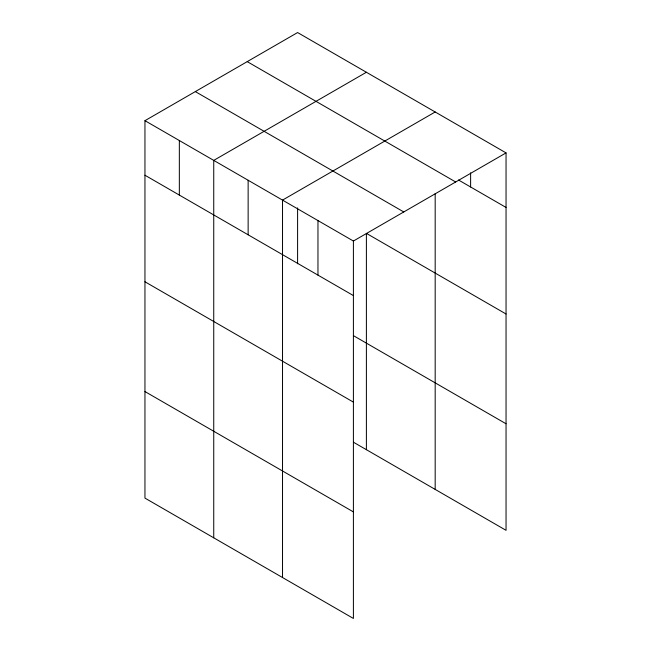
<?xml version="1.0" encoding="UTF-8"?>
<svg xmlns="http://www.w3.org/2000/svg" width="651" height="651" viewBox="0 0 651 651"><rect width="100%" height="100%" fill="white"/><g stroke="black" fill="none" stroke-linecap="round" stroke-linejoin="round"><path stroke-width="0.98" d="M435.177 193.664L435.177 489.397M144.953 120.679L353.403 241.033L353.403 618.45L144.953 498.105L144.953 120.679L297.597 32.55L506.047 152.895L506.047 530.321L353.493 442.241M366.391 72.261L213.74 160.398L213.74 537.816M435.177 111.98L282.526 200.109L282.526 577.535M353.403 241.033L506.047 152.895M458.516 180.001L506.047 207.441M247.225 61.633L455.676 181.979M195.324 91.596L403.775 211.949M506.047 313.994L366.391 233.359L366.391 449.686M144.953 175.225L353.403 295.578M353.493 335.688L506.047 423.768M144.953 281.777L353.403 402.123M144.953 391.552L353.403 511.898M470.616 172.84L470.616 186.983M317.965 220.567L317.965 275.113M297.597 207.872L297.597 263.777M248.137 180.254L248.137 234.799M179.342 140.543L179.342 195.088"/></g></svg>
